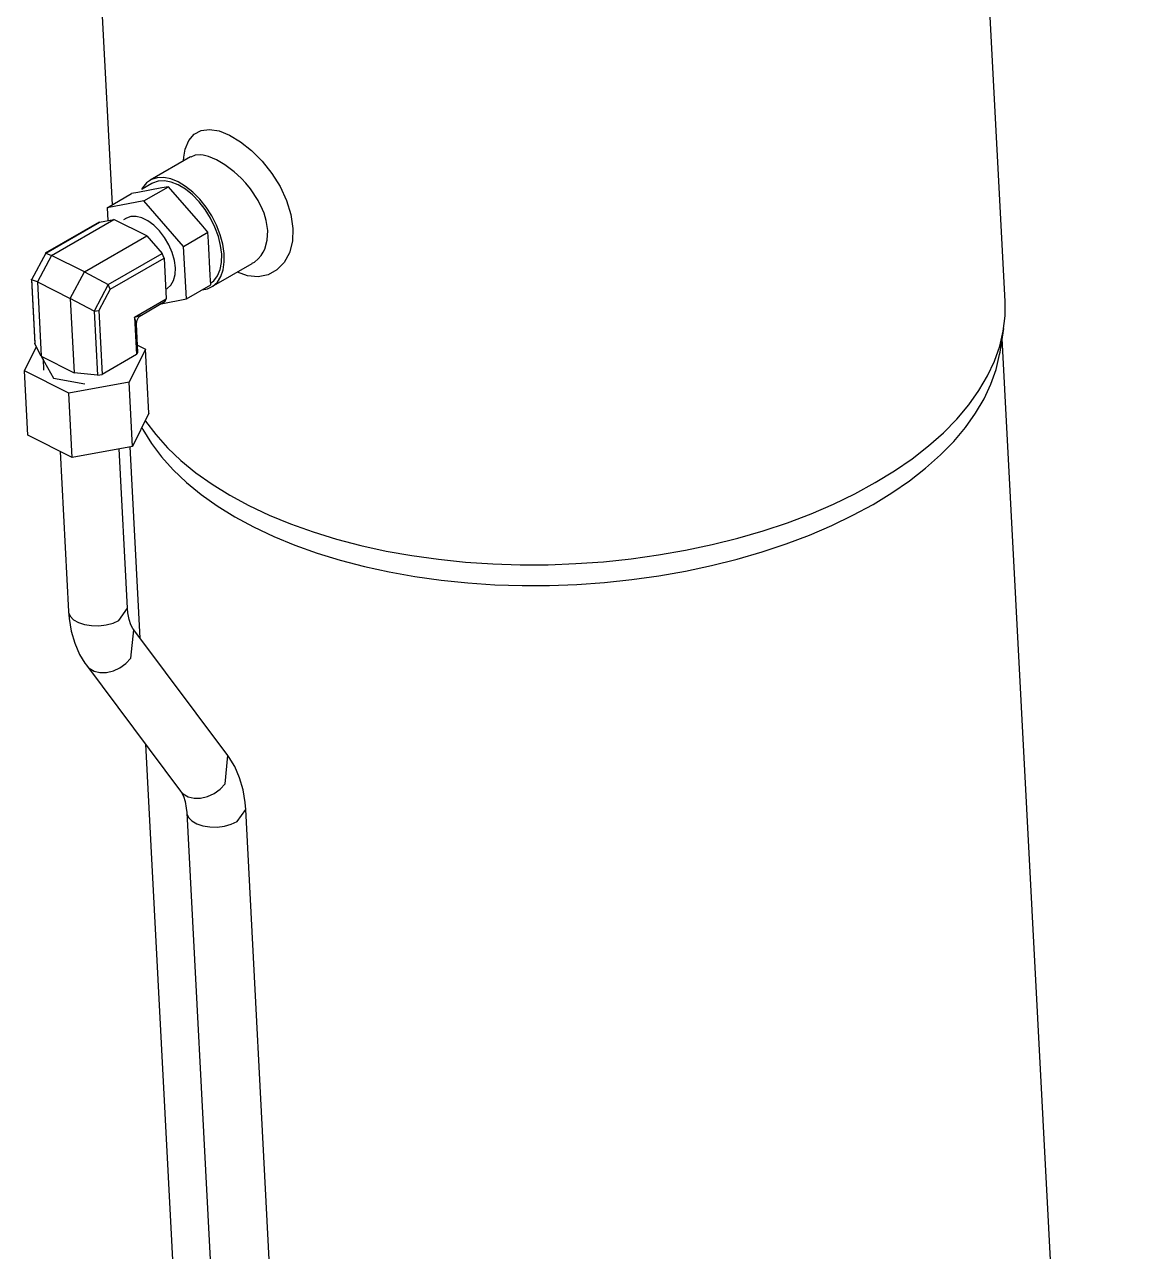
# Model space of a CAD drawing. Extents: x 0 to 258, y 0 to 184.
# Drawn here: x 43.65 to 55.07, y 110.17 to 122.63 of the extents above; entities that cross this region are included whole.
import ezdxf

# ---------------------------------------------------------------- set-up
doc = ezdxf.new("R2010")
doc.units = 0

msp = doc.modelspace()

# ---------------------------------------------------------------- linework, layer by layer
for p, q in [((53.598822, 119.814922), (53.29508, 125.613523)), ((44.30746, 125.142565), (44.535002, 120.796525)), ((45.312733, 121.449277), (45.367105, 121.51359)), ((45.367105, 121.51359), (45.437518, 121.551822)), ((45.437518, 121.551822), (45.522362, 121.562458)), ((45.522362, 121.562458), (45.619752, 121.546133)), ((45.619752, 121.546133), (45.726043, 121.503292)), ((45.726049, 121.503289), (45.837475, 121.436122)), ((45.261486, 121.280309), (45.275667, 121.360211)), ((45.275667, 121.360211), (45.312733, 121.449277)), ((45.837475, 121.436122), (45.949759, 121.346492)), ((45.331132, 121.282564), (44.919441, 121.045233)), ((45.259695, 121.282035), (45.254138, 121.24076)), ((45.378156, 121.300209), (45.332595, 121.279889)), ((45.433989, 121.303251), (45.378156, 121.300209)), ((45.459336, 121.300262), (45.433989, 121.303251)), ((45.485371, 121.294944), (45.459336, 121.300262)), ((45.511945, 121.287456), (45.485371, 121.294944)), ((45.593432, 121.253576), (45.511945, 121.287456)), ((45.679741, 121.202676), (45.593461, 121.253565)), ((45.949759, 121.346492), (46.057225, 121.238677)), ((46.057225, 121.238677), (46.155562, 121.115138)), ((45.772202, 121.132339), (45.679741, 121.202676)), ((45.806246, 121.102264), (45.772202, 121.132339)), ((45.846233, 121.063677), (45.806246, 121.102264)), ((46.155562, 121.115138), (46.239813, 120.980799)), ((44.938226, 121.012689), (44.839272, 120.955539)), ((44.882749, 121.017991), (44.842016, 120.968845)), ((44.857528, 120.837535), (45.105178, 120.98041)), ((44.933533, 121.052345), (44.882749, 121.017991)), ((44.992902, 121.070918), (44.933533, 121.052345)), ((44.945732, 121.016692), (44.938324, 121.012618)), ((45.002348, 121.036139), (44.945732, 121.016692)), ((45.059151, 121.0733), (44.992902, 121.070918)), ((45.065943, 121.03942), (45.002348, 121.036139)), ((45.105178, 120.98041), (45.039562, 120.967975)), ((45.130374, 121.059171), (45.059151, 121.0733)), ((45.134587, 121.026429), (45.065943, 121.03942)), ((45.175293, 120.899448), (45.105178, 120.98041)), ((45.204524, 121.029064), (45.130374, 121.059171)), ((45.206193, 120.997552), (45.134587, 121.026429)), ((45.279356, 120.983842), (45.204418, 121.029061)), ((45.278583, 120.953674), (45.206193, 120.997552)), ((45.352931, 120.924813), (45.279356, 120.983842)), ((45.891064, 121.015499), (45.846233, 121.063677)), ((45.939186, 120.956881), (45.891064, 121.015499)), ((46.239813, 120.980799), (46.305432, 120.839858)), ((44.483408, 120.766891), (44.730793, 120.909766)), ((44.79641, 120.921937), (44.730793, 120.909766)), ((45.039681, 120.968025), (44.796312, 120.922019)), ((45.039562, 120.967975), (44.79641, 120.921937)), ((44.842016, 120.968845), (44.831512, 120.950589)), ((45.436965, 120.598352), (45.175293, 120.899448)), ((45.436928, 120.598344), (45.175375, 120.899466)), ((45.34956, 120.896127), (45.278583, 120.953674)), ((45.416968, 120.826661), (45.34956, 120.896127)), ((45.423027, 120.853675), (45.352931, 120.924813)), ((45.487622, 120.772471), (45.423027, 120.853675)), ((46.017537, 120.838705), (45.939186, 120.956881)), ((44.857528, 120.837535), (44.483408, 120.766891)), ((44.483408, 120.766891), (44.490287, 120.637246)), ((45.259695, 120.374515), (44.857528, 120.837535)), ((45.478756, 120.747386), (45.416968, 120.826661)), ((45.533049, 120.660712), (45.478756, 120.747386)), ((45.544862, 120.683542), (45.487622, 120.772471)), ((46.061799, 120.749178), (46.017537, 120.838705)), ((46.07651, 120.711488), (46.061799, 120.749178)), ((46.305432, 120.839858), (46.349599, 120.696682)), ((44.401387, 120.619783), (43.855023, 120.3044)), ((43.86058, 120.306252), (44.406944, 120.621635)), ((43.919053, 120.283234), (44.551935, 120.648623)), ((44.401295, 120.619712), (44.403147, 120.620506)), ((44.403147, 120.620506), (44.406825, 120.621564)), ((44.406944, 120.621635), (44.551935, 120.648623)), ((44.885844, 120.479927), (44.552012, 120.648599)), ((44.6792, 120.661058), (44.648508, 120.643331)), ((44.724393, 120.67773), (44.679443, 120.66122)), ((44.778447, 120.679053), (44.724393, 120.67773)), ((44.837187, 120.664051), (44.778447, 120.679053)), ((44.898047, 120.633301), (44.837187, 120.664051)), ((44.958366, 120.588158), (44.898047, 120.633301)), ((45.578194, 120.569272), (45.533049, 120.660712)), ((45.593101, 120.589441), (45.544862, 120.683542)), ((46.088707, 120.674441), (46.07651, 120.711488)), ((46.098444, 120.638193), (46.088707, 120.674441)), ((46.113631, 120.535529), (46.098444, 120.638193)), ((46.349599, 120.696682), (46.369205, 120.557201)), ((44.252956, 120.11443), (44.885839, 120.479819)), ((44.885839, 120.479819), (45.041943, 120.300961)), ((45.015508, 120.53059), (44.958366, 120.588158)), ((45.066975, 120.463116), (45.015508, 120.53059)), ((45.259695, 120.374515), (45.507344, 120.51739)), ((45.507344, 120.51739), (45.436965, 120.598352)), ((45.512107, 120.424256), (45.507344, 120.51739)), ((45.612823, 120.47584), (45.578194, 120.569272)), ((45.63095, 120.492876), (45.593101, 120.589441)), ((45.657328, 120.396626), (45.63095, 120.492876)), ((46.108948, 120.43856), (46.113631, 120.535529)), ((46.369205, 120.557201), (46.363834, 120.425931)), ((45.11052, 120.388683), (45.066975, 120.463116)), ((45.144239, 120.310549), (45.11052, 120.388683)), ((45.28774, 119.840851), (45.259695, 120.374515)), ((45.530363, 120.077124), (45.512107, 120.424256)), ((45.530289, 120.077002), (45.512112, 120.424132)), ((45.635895, 120.383262), (45.612823, 120.47584)), ((45.64669, 120.294346), (45.635895, 120.383262)), ((45.671457, 120.303461), (45.657328, 120.396626)), ((46.082992, 120.346871), (46.108948, 120.43856)), ((46.363834, 120.425931), (46.333407, 120.308811)), ((43.860498, 120.306345), (43.716739, 120.035648)), ((43.919066, 120.283205), (43.775305, 120.01251)), ((43.854978, 120.304332), (43.856831, 120.305125)), ((43.856831, 120.305125), (43.860535, 120.306184)), ((43.86058, 120.306252), (43.919053, 120.283234)), ((44.252898, 120.114533), (43.919066, 120.283205)), ((44.495579, 119.985578), (45.041943, 120.300961)), ((44.515158, 119.94007), (45.061522, 120.255452)), ((45.061456, 120.255492), (45.041824, 120.300881)), ((45.061522, 120.255452), (45.083218, 119.841909)), ((45.166649, 120.232124), (45.144239, 120.310549)), ((45.176782, 120.156837), (45.166649, 120.232124)), ((45.644838, 120.211796), (45.64669, 120.294346)), ((45.673045, 120.216061), (45.671457, 120.303461)), ((45.978051, 120.214236), (46.017267, 120.247687)), ((46.017267, 120.247687), (46.046771, 120.282697)), ((46.046771, 120.282697), (46.068176, 120.316489)), ((46.068176, 120.316489), (46.082992, 120.346871)), ((46.333407, 120.308811), (46.280244, 120.210272)), ((44.109137, 119.843838), (44.252898, 120.114533)), ((44.252956, 120.11443), (44.495579, 119.985578)), ((45.174136, 120.087977), (45.176782, 120.156837)), ((45.544386, 119.962559), (45.956077, 120.200155)), ((45.604039, 120.075555), (45.630497, 120.138118)), ((45.630497, 120.138118), (45.644838, 120.211796)), ((45.638279, 120.068371), (45.661853, 120.136938)), ((45.661853, 120.136938), (45.673045, 120.216061)), ((45.908823, 120.075936), (45.806482, 120.1138)), ((45.954529, 120.202938), (45.978051, 120.214236)), ((46.206896, 120.13485), (46.117764, 120.085778)), ((46.280244, 120.210272), (46.206896, 120.13485)), ((43.715416, 120.039087), (43.714887, 120.041865)), ((43.715059, 120.041934), (43.748926, 119.392647)), ((43.716739, 120.035648), (43.715416, 120.039087)), ((43.775384, 120.012565), (43.716647, 120.035584)), ((43.716647, 120.035584), (43.750778, 119.386297)), ((43.775305, 120.01251), (44.109137, 119.843838)), ((43.775384, 120.012565), (43.814807, 119.260356)), ((44.495513, 119.985501), (44.351754, 119.714804)), ((44.51514, 119.940109), (44.495507, 119.985501)), ((45.093904, 119.947891), (45.131806, 119.98117)), ((45.131806, 119.98117), (45.158949, 120.028557)), ((45.158949, 120.028557), (45.174136, 120.087977)), ((45.28774, 119.840851), (45.535126, 119.983726)), ((45.535126, 119.983726), (45.530363, 120.077124)), ((45.534308, 120.00026), (45.566278, 120.026003)), ((45.557104, 119.97043), (45.603028, 120.01233)), ((45.566278, 120.026003), (45.604039, 120.075555)), ((45.603028, 120.01233), (45.638279, 120.068371)), ((46.016722, 120.065829), (45.908823, 120.075936)), ((46.117764, 120.085778), (46.016722, 120.065829)), ((44.51514, 119.940109), (44.400131, 119.723551)), ((45.077926, 119.938747), (45.091684, 119.946684)), ((45.091788, 119.946568), (45.093904, 119.947891)), ((45.449022, 119.933979), (45.501828, 119.943874)), ((45.501828, 119.943874), (45.557104, 119.97043)), ((44.351646, 119.714909), (44.109023, 119.843761)), ((44.109023, 119.843761), (44.148446, 119.091552)), ((44.762014, 119.656701), (45.083218, 119.841909)), ((44.831335, 119.677074), (45.072899, 119.816509)), ((45.031095, 119.792432), (45.28774, 119.840851)), ((45.07283, 119.816467), (45.083123, 119.841946)), ((53.598274, 119.66738), (53.598803, 119.81503)), ((44.351646, 119.714909), (44.385777, 119.065623)), ((44.351754, 119.714804), (44.400131, 119.723561)), ((44.400064, 119.723641), (44.434196, 119.074354)), ((44.762014, 119.656701), (44.782122, 119.275172)), ((44.76213, 119.656638), (44.831369, 119.677063)), ((44.781577, 119.585378), (44.76213, 119.656638)), ((44.781421, 119.591627), (44.788036, 119.626388)), ((44.788036, 119.626388), (44.806848, 119.657201)), ((44.806848, 119.657201), (44.830713, 119.676463)), ((53.580282, 119.514157), (53.598274, 119.66738)), ((44.78195, 119.588293), (44.781421, 119.591627)), ((44.796674, 119.295545), (44.781593, 119.585264)), ((53.544611, 119.361191), (53.580282, 119.514157)), ((53.546963, 119.300837), (53.58427, 119.538697)), ((43.645474, 119.109014), (43.766124, 119.356135)), ((43.749428, 119.389811), (43.748899, 119.392589)), ((43.750751, 119.386371), (43.749428, 119.389811)), ((43.814807, 119.260356), (43.750778, 119.386297)), ((44.792706, 119.371216), (44.871551, 119.331529)), ((53.491422, 119.209088), (53.544611, 119.361191)), ((55.073872, 90.700738), (53.568659, 119.437626)), ((43.814709, 119.260274), (44.148541, 119.091602)), ((43.81836, 119.253466), (43.940312, 119.036553)), ((43.833328, 119.231252), (43.839148, 119.116952)), ((44.782122, 119.275172), (44.434196, 119.074354)), ((44.871551, 119.331529), (44.706716, 118.993921)), ((44.723914, 119.241306), (44.723914, 119.24157)), ((44.782112, 119.275154), (44.79677, 119.295606)), ((44.905683, 118.680125), (44.871551, 119.331529)), ((53.507781, 119.125371), (53.543055, 119.276636)), ((53.543055, 119.276636), (53.547077, 119.300924)), ((44.093677, 118.882531), (43.645474, 119.109014)), ((43.679605, 118.457611), (43.645474, 119.109014)), ((53.420921, 119.058447), (53.491422, 119.209088)), ((53.455182, 118.974958), (53.507781, 119.125371)), ((43.940312, 119.036553), (44.257811, 118.976884)), ((44.706716, 118.993921), (44.093677, 118.882531)), ((44.385777, 119.065623), (44.148446, 119.091552)), ((44.385764, 119.065527), (44.434143, 119.074285)), ((44.740847, 118.342517), (44.706716, 118.993921)), ((53.333387, 118.909863), (53.420921, 119.058447)), ((44.127809, 118.231128), (44.093677, 118.882531)), ((53.229165, 118.763924), (53.333387, 118.909863)), ((53.385465, 118.82599), (53.455182, 118.974958)), ((53.108668, 118.6212), (53.229165, 118.763924)), ((53.298904, 118.679056), (53.385465, 118.82599)), ((44.905683, 118.680125), (44.740847, 118.342517)), ((52.972368, 118.482262), (53.108668, 118.6212)), ((53.195841, 118.534737), (53.298904, 118.679056)), ((44.835272, 118.536044), (44.847152, 118.513872)), ((44.847152, 118.513872), (44.933197, 118.373246)), ((44.869689, 118.606579), (44.873684, 118.600653)), ((44.873684, 118.600653), (44.977395, 118.46231)), ((53.076683, 118.393603), (53.195841, 118.534737)), ((44.127809, 118.231128), (43.679605, 118.457611)), ((44.933197, 118.373246), (45.035757, 118.236441)), ((44.977395, 118.46231), (45.097397, 118.328378)), ((52.82081, 118.347653), (52.972368, 118.482262)), ((52.941899, 118.256208), (53.076683, 118.393603)), ((44.00663, 118.292511), (44.091825, 116.667707)), ((44.740847, 118.342517), (44.127809, 118.231128)), ((44.691106, 116.699192), (44.606175, 118.318176)), ((44.71386, 118.337755), (44.815724, 116.397303)), ((45.035757, 118.236441), (45.154425, 118.103993)), ((45.097397, 118.328378), (45.233215, 118.199383)), ((52.654583, 118.217909), (52.82081, 118.347653)), ((52.792021, 118.123093), (52.941899, 118.256208)), ((45.233215, 118.199383), (45.384313, 118.075834)), ((52.474349, 118.093537), (52.654583, 118.217909)), ((52.627643, 117.994789), (52.792021, 118.123093)), ((45.154425, 118.103993), (45.288733, 117.976432)), ((45.384313, 118.075834), (45.550096, 117.958219)), ((52.280817, 117.975027), (52.474349, 118.093537)), ((52.449412, 117.8718), (52.627643, 117.994789)), ((45.288733, 117.976432), (45.438153, 117.854256)), ((45.550096, 117.958219), (45.729906, 117.847004)), ((51.856969, 117.757456), (52.074752, 117.862855)), ((52.074752, 117.862855), (52.280817, 117.975027)), ((52.258031, 117.754609), (52.449412, 117.8718)), ((45.438153, 117.854256), (45.602091, 117.737948)), ((45.602091, 117.737948), (45.779907, 117.627969)), ((45.729906, 117.847004), (45.923039, 117.742626)), ((45.923039, 117.742626), (46.128725, 117.645497)), ((51.628324, 117.659248), (51.856969, 117.757456)), ((52.054255, 117.643682), (52.258031, 117.754609)), ((45.779907, 117.627969), (45.970891, 117.52475)), ((46.128725, 117.645497), (46.346162, 117.555999)), ((51.389718, 117.568617), (51.628324, 117.659248)), ((51.83889, 117.539452), (52.054255, 117.643682)), ((45.970891, 117.52475), (46.174295, 117.428701)), ((46.346162, 117.555999), (46.574484, 117.474489)), ((50.886438, 117.411495), (51.1421, 117.485925)), ((51.1421, 117.485925), (51.389718, 117.568617)), ((51.612785, 117.442337), (51.83889, 117.539452)), ((46.174295, 117.428701), (46.389316, 117.340198)), ((46.574484, 117.474489), (46.812794, 117.401287)), ((46.812794, 117.401287), (47.060153, 117.336681)), ((50.623747, 117.345622), (50.886438, 117.411495)), ((51.376832, 117.352715), (51.612785, 117.442337)), ((46.389316, 117.340198), (46.6151, 117.259595)), ((46.6151, 117.259595), (46.850764, 117.187205)), ((47.060153, 117.336681), (47.315579, 117.280928)), ((47.315579, 117.280928), (47.578066, 117.234245)), ((49.803974, 117.201768), (50.081445, 117.24055)), ((50.081445, 117.24055), (50.355063, 117.288564)), ((50.355063, 117.288564), (50.623747, 117.345622)), ((50.879144, 117.197336), (51.131963, 117.27094)), ((51.131963, 117.27094), (51.376832, 117.352715)), ((46.850764, 117.187205), (47.095371, 117.123319)), ((47.095371, 117.123319), (47.347961, 117.068182)), ((47.578066, 117.234245), (47.846581, 117.19682)), ((47.846581, 117.19682), (48.120064, 117.168795)), ((48.120064, 117.168795), (48.397432, 117.150275)), ((48.397432, 117.150275), (48.677594, 117.141358)), ((48.677594, 117.141358), (48.959441, 117.142152)), ((48.959441, 117.142152), (49.241862, 117.152471)), ((49.241862, 117.152471), (49.523746, 117.172367)), ((49.523746, 117.172367), (49.803974, 117.201768)), ((50.353671, 117.075773), (50.619371, 117.132196)), ((50.619371, 117.132196), (50.879144, 117.197336)), ((47.347961, 117.068182), (47.607533, 117.022018)), ((47.607533, 117.022018), (47.873063, 116.985008)), ((49.531591, 116.960868), (49.808707, 116.98994)), ((49.808707, 116.98994), (50.083096, 117.028291)), ((50.083096, 117.028291), (50.353671, 117.075773)), ((47.873063, 116.985008), (48.143506, 116.957296)), ((48.143506, 116.957296), (48.417792, 116.938987)), ((48.417792, 116.938987), (48.694842, 116.930176)), ((48.694842, 116.930176), (48.973556, 116.93097)), ((48.973556, 116.93097), (49.252842, 116.941183)), ((49.252842, 116.941183), (49.531591, 116.960868)), ((44.091807, 116.667771), (44.097707, 116.594719)), ((44.091807, 116.667771), (44.092865, 116.657293)), ((44.092865, 116.657293), (44.10919, 116.618204)), ((44.10919, 116.618204), (44.143234, 116.583215)), ((44.603116, 116.576489), (44.690984, 116.699155)), ((44.695109, 116.651917), (44.690981, 116.699145)), ((44.707253, 116.586152), (44.695109, 116.651917)), ((44.097707, 116.594719), (44.119112, 116.465997)), ((44.143234, 116.583215), (44.192862, 116.554526)), ((44.192862, 116.554526), (44.254957, 116.533942)), ((44.254957, 116.533942), (44.325616, 116.52275)), ((44.325616, 116.52275), (44.400403, 116.521692)), ((44.400403, 116.521692), (44.474616, 116.530767)), ((44.474616, 116.530767), (44.543593, 116.549446)), ((44.543593, 116.549446), (44.603, 116.57654)), ((44.725033, 116.531965), (44.707253, 116.586152)), ((44.744163, 116.494191), (44.725033, 116.531965)), ((44.754217, 116.479374), (44.744163, 116.494191)), ((44.119112, 116.465997), (44.154576, 116.344)), ((44.7257, 116.19272), (44.754238, 116.479345)), ((45.708957, 115.202976), (44.754341, 116.479324)), ((44.154576, 116.344), (44.203747, 116.231595)), ((44.203747, 116.231595), (44.258957, 116.140457)), ((44.258957, 116.140457), (44.273747, 116.120004)), ((44.273001, 116.121007), (44.300335, 116.091739)), ((44.273858, 116.12002), (45.228474, 114.843672)), ((44.614189, 116.094168), (44.675003, 116.138393)), ((44.675003, 116.138393), (44.7257, 116.192757)), ((44.300335, 116.091739), (44.350513, 116.061325)), ((44.350513, 116.061325), (44.410963, 116.0459)), ((44.410963, 116.0459), (44.477886, 116.046429)), ((44.477886, 116.046429), (44.547077, 116.06286)), ((44.547077, 116.06286), (44.614189, 116.094168)), ((44.872081, 115.320186), (46.186, 90.235072)), ((45.680334, 114.916353), (45.708853, 115.203007)), ((45.723638, 115.182563), (45.708848, 115.203015)), ((45.778846, 115.091422), (45.723638, 115.182563)), ((45.828019, 114.979019), (45.778846, 115.091422)), ((45.62964, 114.861999), (45.680334, 114.916363)), ((45.863481, 114.857023), (45.828019, 114.979019)), ((45.228376, 114.843645), (45.23843, 114.828829)), ((45.228376, 114.843645), (45.254972, 114.815372)), ((45.23843, 114.828829), (45.257559, 114.791054)), ((45.254972, 114.815372), (45.30515, 114.784958)), ((45.257559, 114.791054), (45.275339, 114.736868)), ((45.30515, 114.784958), (45.365599, 114.769507)), ((45.365599, 114.769507), (45.432523, 114.770036)), ((45.432523, 114.770036), (45.501714, 114.786466)), ((45.501714, 114.786466), (45.568825, 114.817774)), ((45.568825, 114.817774), (45.62964, 114.861999)), ((45.884886, 114.7283), (45.863481, 114.857023)), ((45.275339, 114.736868), (45.287484, 114.6711)), ((45.287484, 114.6711), (45.291585, 114.623872)), ((45.291614, 114.623787), (45.292672, 114.613389)), ((45.291709, 114.623803), (46.500324, 91.54952)), ((45.802918, 114.532583), (45.890789, 114.655223)), ((45.890786, 114.655249), (45.884886, 114.7283)), ((47.099605, 91.581005), (45.890725, 114.655289)), ((45.292672, 114.613389), (45.308997, 114.574303)), ((45.308997, 114.574303), (45.343041, 114.539314)), ((45.343041, 114.539314), (45.392666, 114.510625)), ((45.392666, 114.510625), (45.454761, 114.490041)), ((45.674423, 114.486866), (45.7434, 114.505545)), ((45.7434, 114.505545), (45.802807, 114.532641)), ((45.454761, 114.490041), (45.525423, 114.478849)), ((45.525423, 114.478849), (45.60021, 114.477791)), ((45.60021, 114.477791), (45.674423, 114.486866))]:
    msp.add_line(p, q)

doc.saveas('drawing.dxf')
